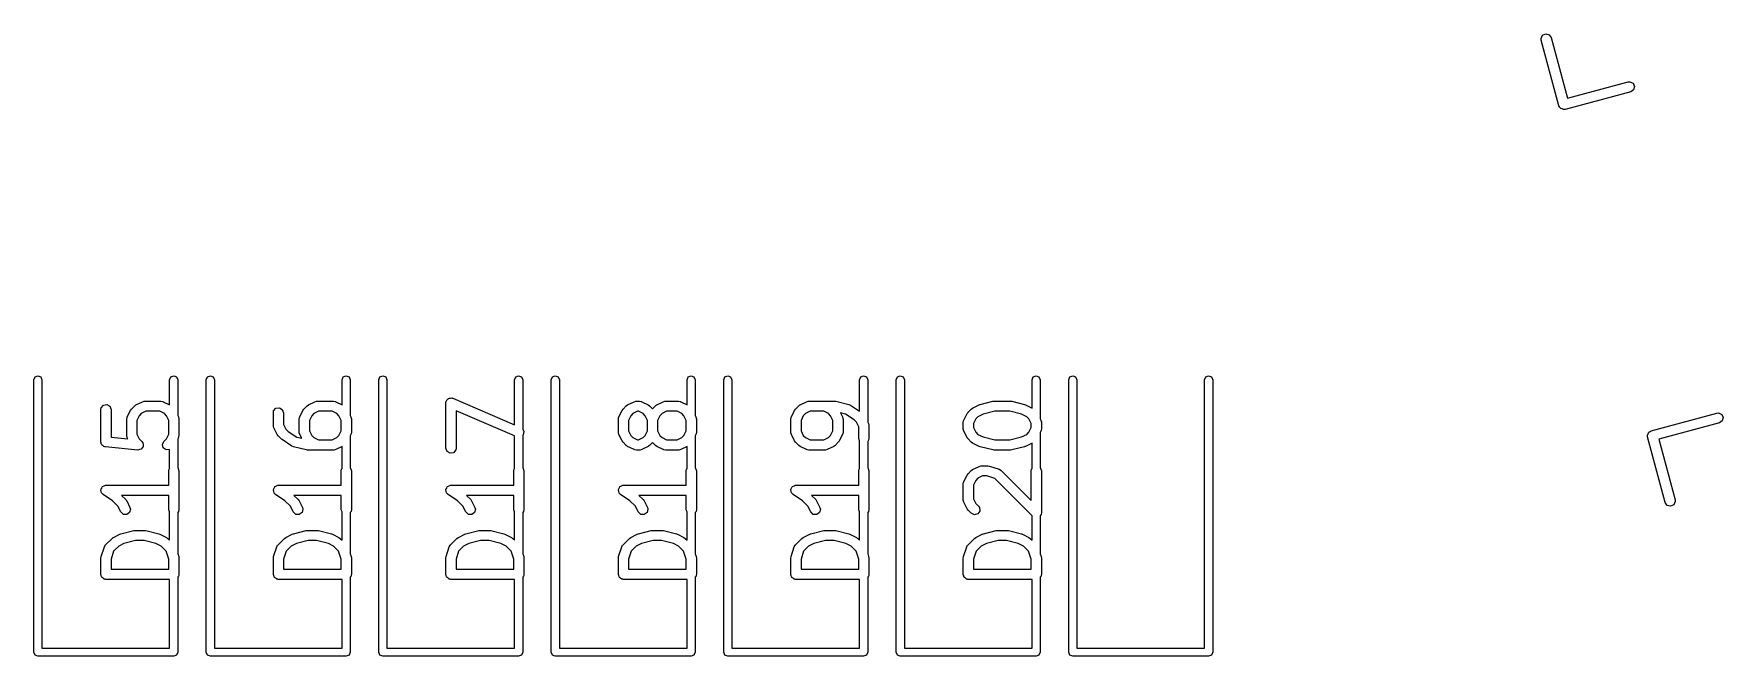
# Model space of a CAD drawing. Extents: x 44 to 268, y -129 to -26.
# Drawn here: x 151.09 to 175.96, y -88.4 to -79.23 of the extents above; entities that cross this region are included whole.
import ezdxf

# ---------------------------------------------------------------- set-up
doc = ezdxf.new("R2010")
doc.units = 0
doc.layers.add('BLACK', color=7, linetype='CONTINUOUS')

msp = doc.modelspace()

# ---------------------------------------------------------------- linework, layer by layer
at = {"layer": 'BLACK', "linetype": 'CONTINUOUS'}
for p, q in [((173.283, -79.2989), (173.305, -79.2524)), ((173.285, -79.3248), (173.283, -79.2989)), ((173.544, -80.2908), (173.285, -79.3248)), ((173.305, -79.2524), (173.351, -79.2307)), ((173.351, -79.2307), (173.401, -79.244)), ((173.401, -79.244), (173.43, -79.286)), ((173.43, -79.286), (173.67, -80.1795)), ((174.602, -80.085), (173.636, -80.3438)), ((173.67, -80.1795), (174.563, -79.9401)), ((174.563, -79.9401), (174.589, -79.9378)), ((174.589, -79.9378), (174.636, -79.9595)), ((174.644, -80.0555), (174.602, -80.085)), ((174.636, -79.9595), (174.657, -80.006)), ((174.657, -80.006), (174.644, -80.0555)), ((173.555, -80.3067), (173.544, -80.2908)), ((173.564, -80.3244), (173.555, -80.3067)), ((173.57, -80.3272), (173.564, -80.3244)), ((173.574, -80.3328), (173.57, -80.3272)), ((173.592, -80.3378), (173.574, -80.3328)), ((173.61, -80.3461), (173.592, -80.3378)), ((173.62, -80.3452), (173.61, -80.3461)), ((173.623, -80.3461), (173.62, -80.3452)), ((173.626, -80.3447), (173.623, -80.3461)), ((173.636, -80.3438), (173.626, -80.3447)), ((151.086, -84.328), (151.104, -84.2856)), ((151.086, -88.338), (151.086, -84.328)), ((151.104, -84.2856), (151.146, -84.268)), ((151.146, -84.268), (151.188, -84.2856)), ((151.188, -84.2856), (151.206, -84.328)), ((151.206, -84.328), (151.206, -88.278)), ((153.086, -84.328), (153.104, -84.2856)), ((153.086, -84.6962), (153.086, -84.328)), ((153.104, -84.2856), (153.146, -84.268)), ((153.146, -84.268), (153.188, -84.2856)), ((153.188, -84.2856), (153.206, -84.328)), ((153.206, -84.328), (153.206, -84.8536)), ((153.626, -84.328), (153.644, -84.2856)), ((153.626, -88.338), (153.626, -84.328)), ((153.644, -84.2856), (153.686, -84.268)), ((153.686, -84.268), (153.728, -84.2856)), ((153.728, -84.2856), (153.746, -84.328)), ((153.746, -84.328), (153.746, -88.278)), ((155.626, -84.328), (155.644, -84.2856)), ((155.626, -84.6962), (155.626, -84.328)), ((155.644, -84.2856), (155.686, -84.268)), ((155.686, -84.268), (155.728, -84.2856)), ((155.728, -84.2856), (155.746, -84.328)), ((155.746, -84.328), (155.746, -84.8536)), ((156.166, -84.328), (156.184, -84.2856)), ((156.166, -88.338), (156.166, -84.328)), ((156.184, -84.2856), (156.226, -84.268)), ((156.226, -84.268), (156.268, -84.2856)), ((156.268, -84.2856), (156.286, -84.328)), ((156.286, -84.328), (156.286, -88.278)), ((158.166, -84.328), (158.184, -84.2856)), ((158.166, -84.9886), (158.166, -84.328)), ((158.184, -84.2856), (158.226, -84.268)), ((158.226, -84.268), (158.268, -84.2856)), ((158.268, -84.2856), (158.286, -84.328)), ((158.286, -84.328), (158.286, -85.0543)), ((158.706, -84.328), (158.724, -84.2856)), ((158.706, -88.338), (158.706, -84.328)), ((158.724, -84.2856), (158.766, -84.268)), ((158.766, -84.268), (158.808, -84.2856)), ((158.808, -84.2856), (158.826, -84.328)), ((158.826, -84.328), (158.826, -88.278)), ((160.706, -84.328), (160.724, -84.2856)), ((160.706, -84.6962), (160.706, -84.328)), ((160.724, -84.2856), (160.766, -84.268)), ((160.766, -84.268), (160.808, -84.2856)), ((160.808, -84.2856), (160.826, -84.328)), ((160.826, -84.328), (160.826, -84.8536)), ((161.246, -84.328), (161.264, -84.2856)), ((161.246, -88.338), (161.246, -84.328)), ((161.264, -84.2856), (161.306, -84.268)), ((161.306, -84.268), (161.348, -84.2856)), ((161.348, -84.2856), (161.366, -84.328)), ((161.366, -84.328), (161.366, -88.278)), ((163.246, -84.328), (163.264, -84.2856)), ((163.246, -84.7906), (163.246, -84.328)), ((163.264, -84.2856), (163.306, -84.268)), ((163.306, -84.268), (163.348, -84.2856)), ((163.348, -84.2856), (163.366, -84.328)), ((163.366, -84.328), (163.366, -84.9489)), ((163.786, -84.328), (163.804, -84.2856)), ((163.786, -88.338), (163.786, -84.328)), ((163.804, -84.2856), (163.846, -84.268)), ((163.846, -84.268), (163.888, -84.2856)), ((163.888, -84.2856), (163.906, -84.328)), ((163.906, -84.328), (163.906, -88.278)), ((165.786, -84.328), (165.804, -84.2856)), ((165.786, -84.7438), (165.786, -84.328)), ((165.804, -84.2856), (165.846, -84.268)), ((165.846, -84.268), (165.888, -84.2856)), ((165.888, -84.2856), (165.906, -84.328)), ((165.906, -84.328), (165.906, -84.9012)), ((166.326, -84.328), (166.344, -84.2856)), ((166.326, -88.338), (166.326, -84.328)), ((166.344, -84.2856), (166.386, -84.268)), ((166.386, -84.268), (166.428, -84.2856)), ((166.428, -84.2856), (166.446, -84.328)), ((166.446, -84.328), (166.446, -88.278)), ((168.326, -84.328), (168.344, -84.2856)), ((168.326, -88.278), (168.326, -84.328)), ((168.344, -84.2856), (168.386, -84.268)), ((168.386, -84.268), (168.428, -84.2856)), ((168.428, -84.2856), (168.446, -84.328)), ((168.446, -84.328), (168.446, -88.338)), ((152.074, -84.7637), (152.078, -84.7381)), ((152.074, -85.2399), (152.074, -84.7637)), ((152.078, -84.7381), (152.111, -84.6988)), ((152.111, -84.6988), (152.162, -84.6899)), ((152.162, -84.6899), (152.206, -84.7155)), ((152.206, -84.7155), (152.224, -84.7637)), ((152.224, -84.7637), (152.224, -85.172)), ((152.462, -84.873), (152.51, -84.7778)), ((152.51, -84.7778), (152.523, -84.7598)), ((152.523, -84.7598), (152.524, -84.7583)), ((152.524, -84.7583), (152.572, -84.7107)), ((152.572, -84.7107), (152.59, -84.6978)), ((152.59, -84.6978), (152.591, -84.6966)), ((152.591, -84.6966), (152.687, -84.649)), ((152.669, -84.8254), (152.639, -84.8558)), ((152.738, -84.7911), (152.669, -84.8254)), ((152.687, -84.649), (152.711, -84.6416)), ((152.711, -84.6416), (152.716, -84.6426)), ((152.716, -84.6426), (152.72, -84.6411)), ((152.72, -84.6411), (152.958, -84.6411)), ((152.94, -84.7911), (152.738, -84.7911)), ((153.009, -84.8254), (152.94, -84.7911)), ((152.958, -84.6411), (152.984, -84.6456)), ((152.984, -84.6456), (152.987, -84.6485)), ((152.987, -84.6485), (152.992, -84.649)), ((152.992, -84.649), (153.086, -84.6962)), ((153.039, -84.8558), (153.009, -84.8254)), ((154.614, -84.8113), (154.618, -84.7857)), ((154.614, -85.0018), (154.614, -84.8113)), ((154.618, -84.7857), (154.651, -84.7464)), ((154.651, -84.7464), (154.702, -84.7375)), ((154.702, -84.7375), (154.746, -84.7631)), ((154.746, -84.7631), (154.764, -84.8113)), ((154.764, -84.8113), (154.764, -84.9841)), ((155.002, -84.873), (155.05, -84.7778)), ((155.05, -84.7778), (155.063, -84.7598)), ((155.063, -84.7598), (155.064, -84.7583)), ((155.064, -84.7583), (155.112, -84.7107)), ((155.112, -84.7107), (155.13, -84.6978)), ((155.13, -84.6978), (155.131, -84.6966)), ((155.131, -84.6966), (155.227, -84.649)), ((155.209, -84.8254), (155.179, -84.8558)), ((155.278, -84.7911), (155.209, -84.8254)), ((155.227, -84.649), (155.251, -84.6416)), ((155.251, -84.6416), (155.256, -84.6426)), ((155.256, -84.6426), (155.26, -84.6411)), ((155.26, -84.6411), (155.498, -84.6411)), ((155.48, -84.7911), (155.278, -84.7911)), ((155.549, -84.8254), (155.48, -84.7911)), ((155.498, -84.6411), (155.524, -84.6456)), ((155.524, -84.6456), (155.527, -84.6485)), ((155.527, -84.6485), (155.532, -84.649)), ((155.532, -84.649), (155.626, -84.6962)), ((155.579, -84.8558), (155.549, -84.8254)), ((157.154, -84.6685), (157.158, -84.6428)), ((157.154, -85.3351), (157.154, -84.6685)), ((157.158, -84.6428), (157.164, -84.636)), ((157.164, -84.636), (157.166, -84.6274)), ((157.166, -84.6274), (157.18, -84.6169)), ((157.18, -84.6169), (157.191, -84.6035)), ((157.191, -84.6035), (157.2, -84.602)), ((157.2, -84.602), (157.207, -84.5967)), ((157.207, -84.5967), (157.224, -84.5977)), ((157.224, -84.5977), (157.242, -84.5946)), ((157.242, -84.5946), (157.249, -84.599)), ((157.249, -84.599), (157.258, -84.5995)), ((157.258, -84.5995), (158.166, -84.9886)), ((158.166, -85.1518), (157.304, -84.7822)), ((157.304, -84.7822), (157.304, -85.3351)), ((159.702, -84.873), (159.749, -84.7778)), ((159.749, -84.7778), (159.763, -84.7598)), ((159.763, -84.7583), (159.811, -84.7107)), ((159.763, -84.7598), (159.763, -84.7583)), ((159.811, -84.7107), (159.829, -84.6978)), ((159.829, -84.6978), (159.83, -84.6966)), ((159.83, -84.6966), (159.926, -84.649)), ((159.908, -84.8254), (159.878, -84.8558)), ((159.977, -84.7911), (159.908, -84.8254)), ((159.926, -84.649), (159.951, -84.6416)), ((159.951, -84.6416), (159.955, -84.6426)), ((159.955, -84.6426), (159.959, -84.6411)), ((159.959, -84.6411), (160.007, -84.6411)), ((159.989, -84.7911), (159.977, -84.7911)), ((160.058, -84.8254), (159.989, -84.7911)), ((160.007, -84.6411), (160.032, -84.6456)), ((160.032, -84.6456), (160.036, -84.6485)), ((160.036, -84.6485), (160.04, -84.649)), ((160.04, -84.649), (160.135, -84.6966)), ((160.088, -84.8558), (160.058, -84.8254)), ((160.135, -84.6966), (160.154, -84.71)), ((160.154, -84.71), (160.155, -84.7107)), ((160.155, -84.7107), (160.197, -84.7529)), ((160.197, -84.7529), (160.239, -84.7107)), ((160.239, -84.7107), (160.258, -84.6978)), ((160.258, -84.6978), (160.259, -84.6966)), ((160.259, -84.6966), (160.354, -84.649)), ((160.337, -84.8254), (160.306, -84.8558)), ((160.405, -84.7911), (160.337, -84.8254)), ((160.354, -84.649), (160.379, -84.6416)), ((160.379, -84.6416), (160.383, -84.6426)), ((160.383, -84.6426), (160.388, -84.6411)), ((160.388, -84.6411), (160.578, -84.6411)), ((160.56, -84.7911), (160.405, -84.7911)), ((160.629, -84.8254), (160.56, -84.7911)), ((160.578, -84.6411), (160.604, -84.6456)), ((160.604, -84.6456), (160.607, -84.6485)), ((160.607, -84.6485), (160.612, -84.649)), ((160.612, -84.649), (160.706, -84.6962)), ((160.659, -84.8558), (160.629, -84.8254)), ((162.242, -84.873), (162.289, -84.7778)), ((162.289, -84.7778), (162.303, -84.7598)), ((162.303, -84.7583), (162.351, -84.7107)), ((162.303, -84.7598), (162.303, -84.7583)), ((162.351, -84.7107), (162.369, -84.6978)), ((162.369, -84.6978), (162.37, -84.6966)), ((162.37, -84.6966), (162.466, -84.649)), ((162.448, -84.8254), (162.418, -84.8558)), ((162.517, -84.7911), (162.448, -84.8254)), ((162.466, -84.649), (162.491, -84.6416)), ((162.491, -84.6416), (162.495, -84.6426)), ((162.495, -84.6426), (162.499, -84.6411)), ((162.499, -84.6411), (162.88, -84.6411)), ((162.719, -84.7911), (162.517, -84.7911)), ((162.788, -84.8254), (162.719, -84.7911)), ((162.818, -84.8558), (162.788, -84.8254)), ((162.88, -84.6411), (162.895, -84.6437)), ((162.895, -84.6437), (162.898, -84.6433)), ((162.898, -84.6433), (163.089, -84.691)), ((163.04, -84.8333), (162.966, -84.8148)), ((162.966, -84.8148), (162.995, -84.873)), ((163.166, -84.9172), (163.04, -84.8333)), ((163.089, -84.691), (163.112, -84.7012)), ((163.112, -84.7012), (163.112, -84.7013)), ((163.112, -84.7013), (163.246, -84.7906)), ((164.782, -84.9206), (164.829, -84.8254)), ((164.829, -84.8254), (164.843, -84.8074)), ((164.843, -84.8059), (164.891, -84.7583)), ((164.843, -84.8074), (164.843, -84.8059)), ((164.891, -84.7583), (164.909, -84.7454)), ((164.909, -84.7454), (164.91, -84.7443)), ((164.91, -84.7443), (165.006, -84.6966)), ((165.006, -84.6966), (165.018, -84.6929)), ((165.018, -84.6929), (165.021, -84.691)), ((165.021, -84.691), (165.211, -84.6433)), ((165.239, -84.7911), (165.065, -84.8345)), ((165.211, -84.6433), (165.226, -84.6423)), ((165.226, -84.6423), (165.23, -84.6411)), ((165.23, -84.6411), (165.468, -84.6411)), ((165.458, -84.7911), (165.239, -84.7911)), ((165.632, -84.8345), (165.458, -84.7911)), ((165.468, -84.6411), (165.482, -84.6437)), ((165.482, -84.6437), (165.486, -84.6433)), ((165.486, -84.6433), (165.676, -84.691)), ((165.676, -84.691), (165.688, -84.6962)), ((165.688, -84.6962), (165.692, -84.6966)), ((165.692, -84.6966), (165.786, -84.7438)), ((174.904, -85.0768), (175.87, -84.818)), ((175.87, -84.818), (175.896, -84.8157)), ((175.896, -84.8157), (175.943, -84.8374)), ((152.455, -84.9066), (152.459, -84.8809)), ((152.455, -85.1447), (152.455, -84.9066)), ((152.459, -84.8809), (152.462, -84.8775)), ((152.462, -84.8775), (152.462, -84.873)), ((152.639, -84.8558), (152.605, -84.9243)), ((152.605, -84.9243), (152.605, -85.127)), ((153.074, -84.9243), (153.039, -84.8558)), ((153.074, -85.127), (153.074, -84.9243)), ((153.206, -84.8536), (153.216, -84.873)), ((153.216, -84.873), (153.223, -84.898)), ((153.223, -84.898), (153.222, -84.9024)), ((153.222, -84.9024), (153.224, -84.9066)), ((153.224, -84.9066), (153.224, -85.1447)), ((154.615, -85.006), (154.614, -85.0018)), ((154.614, -85.0104), (154.615, -85.006)), ((154.622, -85.0353), (154.614, -85.0104)), ((154.669, -85.1306), (154.622, -85.0353)), ((154.764, -84.9841), (154.798, -85.0526)), ((154.798, -85.0526), (154.832, -85.0864)), ((154.995, -84.9066), (154.999, -84.8809)), ((154.995, -85.097), (154.995, -84.9066)), ((154.999, -84.8809), (155.002, -84.8775)), ((155.002, -84.8775), (155.002, -84.873)), ((155.179, -84.8558), (155.145, -84.9243)), ((155.145, -84.9243), (155.145, -85.0793)), ((155.145, -85.0793), (155.179, -85.1479)), ((155.614, -84.9243), (155.579, -84.8558)), ((155.579, -85.1479), (155.614, -85.0793)), ((155.614, -85.0793), (155.614, -84.9243)), ((155.746, -84.8536), (155.756, -84.873)), ((155.756, -84.873), (155.763, -84.898)), ((155.763, -84.898), (155.762, -84.9024)), ((155.762, -84.9024), (155.764, -84.9066)), ((155.764, -84.9066), (155.764, -85.097)), ((158.286, -85.0543), (158.303, -85.0882)), ((159.694, -84.9066), (159.698, -84.8809)), ((159.694, -85.097), (159.694, -84.9066)), ((159.698, -84.8809), (159.701, -84.8775)), ((159.701, -84.8775), (159.702, -84.873)), ((159.878, -84.8558), (159.844, -84.9243)), ((159.844, -84.9243), (159.844, -85.0793)), ((159.844, -85.0793), (159.878, -85.1479)), ((160.122, -84.9243), (160.088, -84.8558)), ((160.088, -85.1479), (160.122, -85.0793)), ((160.122, -85.0793), (160.122, -84.9243)), ((160.306, -84.8558), (160.272, -84.9243)), ((160.272, -84.9243), (160.272, -85.0793)), ((160.272, -85.0793), (160.306, -85.1479)), ((160.694, -84.9243), (160.659, -84.8558)), ((160.659, -85.1479), (160.694, -85.0793)), ((160.694, -85.0793), (160.694, -84.9243)), ((160.826, -84.8536), (160.836, -84.873)), ((160.836, -84.873), (160.843, -84.898)), ((160.843, -84.898), (160.842, -84.9024)), ((160.842, -84.9024), (160.844, -84.9066)), ((160.844, -84.9066), (160.844, -85.097)), ((162.234, -84.9066), (162.238, -84.8809)), ((162.234, -85.097), (162.234, -84.9066)), ((162.238, -84.8809), (162.241, -84.8775)), ((162.241, -84.8775), (162.242, -84.873)), ((162.418, -84.8558), (162.384, -84.9243)), ((162.384, -84.9243), (162.384, -85.0793)), ((162.384, -85.0793), (162.418, -85.1479)), ((162.853, -84.9243), (162.818, -84.8558)), ((162.818, -85.1479), (162.853, -85.0793)), ((162.853, -85.0793), (162.853, -84.9243)), ((162.995, -84.873), (163.002, -84.898)), ((163.002, -84.898), (163.001, -84.9024)), ((163.001, -84.9024), (163.003, -84.9066)), ((163.003, -84.9066), (163.003, -85.097)), ((163.199, -84.951), (163.166, -84.9172)), ((163.234, -85.0195), (163.199, -84.951)), ((163.234, -85.1923), (163.234, -85.0195)), ((163.366, -84.9489), (163.376, -84.9683)), ((163.376, -84.9683), (163.383, -84.9932)), ((163.383, -84.9932), (163.382, -84.9976)), ((163.382, -84.9976), (163.384, -85.0018)), ((163.384, -85.0018), (163.384, -85.1923)), ((164.774, -84.9542), (164.778, -84.9285)), ((164.774, -85.0494), (164.774, -84.9542)), ((164.775, -85.0536), (164.774, -85.0494)), ((164.774, -85.058), (164.775, -85.0536)), ((164.782, -85.083), (164.774, -85.058)), ((164.778, -84.9285), (164.781, -84.9251)), ((164.781, -84.9251), (164.782, -84.9206)), ((164.958, -84.9034), (164.924, -84.9719)), ((164.924, -84.9719), (164.924, -85.0317)), ((164.924, -85.0317), (164.958, -85.1002)), ((164.988, -84.873), (164.958, -84.9034)), ((165.065, -84.8345), (164.988, -84.873)), ((165.709, -84.873), (165.632, -84.8345)), ((165.739, -84.9034), (165.709, -84.873)), ((165.774, -84.9719), (165.739, -84.9034)), ((165.739, -85.1002), (165.774, -85.0317)), ((165.774, -85.0317), (165.774, -84.9719)), ((165.906, -84.9012), (165.916, -84.9206)), ((165.916, -84.9206), (165.923, -84.9456)), ((165.919, -85.0751), (165.916, -85.0785)), ((165.916, -85.0785), (165.916, -85.083)), ((165.924, -85.0494), (165.919, -85.0751)), ((165.923, -84.9456), (165.922, -84.95)), ((165.922, -84.95), (165.924, -84.9542)), ((165.924, -84.9542), (165.924, -85.0494)), ((174.888, -85.088), (174.904, -85.0768)), ((175.909, -84.9629), (175.015, -85.2023)), ((175.951, -84.9335), (175.909, -84.9629)), ((175.943, -84.8374), (175.964, -84.8839)), ((175.964, -84.8839), (175.951, -84.9335)), ((152.079, -85.2549), (152.074, -85.2399)), ((152.08, -85.2708), (152.079, -85.2549)), ((152.088, -85.2783), (152.08, -85.2708)), ((152.091, -85.2881), (152.088, -85.2783)), ((152.105, -85.2961), (152.091, -85.2881)), ((152.116, -85.3075), (152.105, -85.2961)), ((152.133, -85.3122), (152.116, -85.3075)), ((152.136, -85.3138), (152.133, -85.3122)), ((152.137, -85.3135), (152.136, -85.3138)), ((152.141, -85.3145), (152.137, -85.3135)), ((152.617, -85.3622), (152.141, -85.3145)), ((152.224, -85.172), (152.472, -85.1968)), ((152.456, -85.1489), (152.455, -85.1447)), ((152.455, -85.1532), (152.456, -85.1489)), ((152.462, -85.1782), (152.455, -85.1532)), ((152.472, -85.1968), (152.462, -85.1782)), ((152.605, -85.127), (152.639, -85.1955)), ((152.639, -85.1955), (152.678, -85.2345)), ((152.682, -85.3283), (152.668, -85.349)), ((152.678, -85.2345), (152.693, -85.2558)), ((152.697, -85.3078), (152.682, -85.3283)), ((152.693, -85.2558), (152.693, -85.2563)), ((152.693, -85.2563), (152.693, -85.2567)), ((152.693, -85.2567), (152.695, -85.2818)), ((152.695, -85.2818), (152.697, -85.3069)), ((152.697, -85.3069), (152.697, -85.3073)), ((152.697, -85.3073), (152.697, -85.3078)), ((152.979, -85.281), (153, -85.2345)), ((152.992, -85.3305), (152.979, -85.281)), ((153.034, -85.36), (152.992, -85.3305)), ((153, -85.2345), (153.039, -85.1955)), ((153.039, -85.1955), (153.074, -85.127)), ((153.216, -85.1782), (153.206, -85.1976)), ((153.206, -85.1976), (153.206, -85.6202)), ((153.219, -85.1703), (153.216, -85.1738)), ((153.216, -85.1738), (153.216, -85.1782)), ((153.224, -85.1447), (153.219, -85.1703)), ((154.67, -85.1317), (154.669, -85.1306)), ((154.683, -85.1501), (154.67, -85.1317)), ((154.731, -85.1977), (154.683, -85.1501)), ((154.734, -85.1992), (154.731, -85.1977)), ((154.742, -85.2071), (154.734, -85.1992)), ((154.885, -85.3023), (154.742, -85.2071)), ((154.832, -85.0864), (154.958, -85.1703)), ((154.886, -85.3024), (154.885, -85.3023)), ((154.909, -85.3127), (154.886, -85.3024)), ((155.099, -85.3603), (154.909, -85.3127)), ((154.958, -85.1703), (155.032, -85.1888)), ((154.996, -85.1013), (154.995, -85.097)), ((154.995, -85.1056), (154.996, -85.1013)), ((155.002, -85.1306), (154.995, -85.1056)), ((155.032, -85.1888), (155.002, -85.1306)), ((155.179, -85.1479), (155.209, -85.1783)), ((155.209, -85.1783), (155.278, -85.2125)), ((155.278, -85.2125), (155.48, -85.2125)), ((155.48, -85.2125), (155.549, -85.1783)), ((155.626, -85.3074), (155.532, -85.3546)), ((155.549, -85.1783), (155.579, -85.1479)), ((155.626, -85.6335), (155.626, -85.3074)), ((155.756, -85.1306), (155.746, -85.15)), ((155.746, -85.15), (155.746, -85.6202)), ((155.759, -85.1227), (155.756, -85.1261)), ((155.756, -85.1261), (155.756, -85.1306)), ((155.764, -85.097), (155.759, -85.1227)), ((158.166, -85.6335), (158.166, -85.1518)), ((158.291, -85.1381), (158.286, -85.1421)), ((158.286, -85.1421), (158.286, -85.6202)), ((158.303, -85.0882), (158.291, -85.1381)), ((159.695, -85.1013), (159.694, -85.097)), ((159.694, -85.1056), (159.695, -85.1013)), ((159.702, -85.1306), (159.694, -85.1056)), ((159.749, -85.2258), (159.702, -85.1306)), ((159.75, -85.227), (159.749, -85.2258)), ((159.763, -85.2453), (159.75, -85.227)), ((159.811, -85.2929), (159.763, -85.2453)), ((159.812, -85.2936), (159.811, -85.2929)), ((159.83, -85.307), (159.812, -85.2936)), ((159.926, -85.3546), (159.83, -85.307)), ((159.878, -85.1479), (159.908, -85.1783)), ((159.908, -85.1783), (159.977, -85.2125)), ((159.977, -85.2125), (159.989, -85.2125)), ((159.989, -85.2125), (160.058, -85.1783)), ((160.135, -85.307), (160.04, -85.3546)), ((160.058, -85.1783), (160.088, -85.1479)), ((160.137, -85.3058), (160.135, -85.307)), ((160.155, -85.2929), (160.137, -85.3058)), ((160.197, -85.2507), (160.155, -85.2929)), ((160.239, -85.2929), (160.197, -85.2507)), ((160.241, -85.2936), (160.239, -85.2929)), ((160.259, -85.307), (160.241, -85.2936)), ((160.354, -85.3546), (160.259, -85.307)), ((160.306, -85.1479), (160.337, -85.1783)), ((160.337, -85.1783), (160.405, -85.2125)), ((160.405, -85.2125), (160.56, -85.2125)), ((160.56, -85.2125), (160.629, -85.1783)), ((160.706, -85.3074), (160.612, -85.3546)), ((160.629, -85.1783), (160.659, -85.1479)), ((160.706, -85.6335), (160.706, -85.3074)), ((160.836, -85.1306), (160.826, -85.15)), ((160.826, -85.15), (160.826, -85.6202)), ((160.839, -85.1227), (160.836, -85.1261)), ((160.836, -85.1261), (160.836, -85.1306)), ((160.844, -85.097), (160.839, -85.1227)), ((162.235, -85.1013), (162.234, -85.097)), ((162.234, -85.1056), (162.235, -85.1013)), ((162.242, -85.1306), (162.234, -85.1056)), ((162.289, -85.2258), (162.242, -85.1306)), ((162.29, -85.227), (162.289, -85.2258)), ((162.303, -85.2453), (162.29, -85.227)), ((162.351, -85.2929), (162.303, -85.2453)), ((162.352, -85.2936), (162.351, -85.2929)), ((162.37, -85.307), (162.352, -85.2936)), ((162.466, -85.3546), (162.37, -85.307)), ((162.418, -85.1479), (162.448, -85.1783)), ((162.448, -85.1783), (162.517, -85.2125)), ((162.517, -85.2125), (162.719, -85.2125)), ((162.719, -85.2125), (162.788, -85.1783)), ((162.866, -85.307), (162.771, -85.3546)), ((162.788, -85.1783), (162.818, -85.1479)), ((162.867, -85.3058), (162.866, -85.307)), ((162.885, -85.2929), (162.867, -85.3058)), ((162.933, -85.2453), (162.885, -85.2929)), ((162.934, -85.2438), (162.933, -85.2453)), ((162.947, -85.2258), (162.934, -85.2438)), ((162.995, -85.1306), (162.947, -85.2258)), ((162.998, -85.1227), (162.995, -85.1261)), ((162.995, -85.1261), (162.995, -85.1306)), ((163.003, -85.097), (162.998, -85.1227)), ((163.246, -85.2263), (163.234, -85.1923)), ((163.246, -85.6335), (163.246, -85.2263)), ((163.379, -85.2179), (163.366, -85.2335)), ((163.366, -85.2335), (163.366, -85.6202)), ((163.384, -85.1923), (163.379, -85.2179)), ((164.829, -85.1782), (164.782, -85.083)), ((164.83, -85.1793), (164.829, -85.1782)), ((164.843, -85.1977), (164.83, -85.1793)), ((164.891, -85.2453), (164.843, -85.1977)), ((164.892, -85.246), (164.891, -85.2453)), ((164.91, -85.2594), (164.892, -85.246)), ((165.006, -85.307), (164.91, -85.2594)), ((164.958, -85.1002), (164.988, -85.1306)), ((164.988, -85.1306), (165.065, -85.1691)), ((165.009, -85.3074), (165.006, -85.307)), ((165.021, -85.3127), (165.009, -85.3074)), ((165.211, -85.3603), (165.021, -85.3127)), ((165.065, -85.1691), (165.239, -85.2125)), ((165.239, -85.2125), (165.458, -85.2125)), ((165.458, -85.2125), (165.632, -85.1691)), ((165.676, -85.3127), (165.486, -85.3603)), ((165.632, -85.1691), (165.709, -85.1306)), ((165.679, -85.3107), (165.676, -85.3127)), ((165.692, -85.307), (165.679, -85.3107)), ((165.786, -85.2598), (165.692, -85.307)), ((165.709, -85.1306), (165.739, -85.1002)), ((165.786, -85.6335), (165.786, -85.2598)), ((165.916, -85.083), (165.906, -85.1024)), ((165.906, -85.1024), (165.906, -85.6202)), ((174.849, -85.1427), (174.857, -85.1251)), ((174.85, -85.1526), (174.849, -85.1427)), ((174.849, -85.1558), (174.85, -85.1526)), ((174.85, -85.1588), (174.849, -85.1558)), ((174.851, -85.1687), (174.85, -85.1588)), ((175.11, -86.1346), (174.851, -85.1687)), ((174.857, -85.1251), (174.862, -85.1063)), ((174.862, -85.1063), (174.868, -85.1024)), ((174.868, -85.1024), (174.871, -85.0962)), ((174.871, -85.0962), (174.888, -85.088)), ((175.015, -85.2023), (175.255, -86.0958)), ((152.618, -85.362), (152.617, -85.3622)), ((152.643, -85.3557), (152.618, -85.3622)), ((152.618, -85.3622), (152.618, -85.362)), ((152.667, -85.3495), (152.643, -85.3557)), ((152.668, -85.349), (152.667, -85.3491)), ((152.667, -85.3491), (152.667, -85.3495)), ((153.085, -85.3555), (153.034, -85.36)), ((153.086, -85.3548), (153.085, -85.3555)), ((153.086, -85.6335), (153.086, -85.3548)), ((155.102, -85.3599), (155.099, -85.3603)), ((155.117, -85.3625), (155.102, -85.3599)), ((155.498, -85.3625), (155.117, -85.3625)), ((155.502, -85.361), (155.498, -85.3625)), ((155.507, -85.362), (155.502, -85.361)), ((155.532, -85.3546), (155.507, -85.362)), ((157.171, -85.3834), (157.154, -85.3351)), ((157.216, -85.409), (157.171, -85.3834)), ((157.266, -85.4001), (157.216, -85.409)), ((157.299, -85.3608), (157.266, -85.4001)), ((157.304, -85.3351), (157.299, -85.3608)), ((159.93, -85.3551), (159.926, -85.3546)), ((159.933, -85.358), (159.93, -85.3551)), ((159.959, -85.3625), (159.933, -85.358)), ((160.007, -85.3625), (159.959, -85.3625)), ((160.011, -85.361), (160.007, -85.3625)), ((160.015, -85.362), (160.011, -85.361)), ((160.04, -85.3546), (160.015, -85.362)), ((160.359, -85.3551), (160.354, -85.3546)), ((160.362, -85.358), (160.359, -85.3551)), ((160.388, -85.3625), (160.362, -85.358)), ((160.578, -85.3625), (160.388, -85.3625)), ((160.582, -85.361), (160.578, -85.3625)), ((160.587, -85.362), (160.582, -85.361)), ((160.612, -85.3546), (160.587, -85.362)), ((162.47, -85.3551), (162.466, -85.3546)), ((162.473, -85.358), (162.47, -85.3551)), ((162.499, -85.3625), (162.473, -85.358)), ((162.737, -85.3625), (162.499, -85.3625)), ((162.741, -85.361), (162.737, -85.3625)), ((162.746, -85.362), (162.741, -85.361)), ((162.771, -85.3546), (162.746, -85.362)), ((165.215, -85.3599), (165.211, -85.3603)), ((165.23, -85.3625), (165.215, -85.3599)), ((165.468, -85.3625), (165.23, -85.3625)), ((165.471, -85.3613), (165.468, -85.3625)), ((165.486, -85.3603), (165.471, -85.3613)), ((153.074, -85.6685), (153.078, -85.6428)), ((153.074, -85.8792), (153.074, -85.6685)), ((153.078, -85.6428), (153.086, -85.6335)), ((153.206, -85.6202), (153.206, -85.6203)), ((153.206, -85.6203), (153.224, -85.6685)), ((153.224, -85.6685), (153.224, -86.2399)), ((155.614, -85.6685), (155.618, -85.6428)), ((155.614, -85.8792), (155.614, -85.6685)), ((155.618, -85.6428), (155.626, -85.6335)), ((155.746, -85.6202), (155.746, -85.6203)), ((155.746, -85.6203), (155.764, -85.6685)), ((155.764, -85.6685), (155.764, -86.2399)), ((158.154, -85.6685), (158.158, -85.6428)), ((158.154, -85.8792), (158.154, -85.6685)), ((158.158, -85.6428), (158.166, -85.6335)), ((158.286, -85.6202), (158.286, -85.6203)), ((158.286, -85.6203), (158.304, -85.6685)), ((158.304, -85.6685), (158.304, -86.2399)), ((160.694, -85.6685), (160.698, -85.6428)), ((160.694, -85.8792), (160.694, -85.6685)), ((160.698, -85.6428), (160.706, -85.6335)), ((160.826, -85.6202), (160.826, -85.6203)), ((160.826, -85.6203), (160.844, -85.6685)), ((160.844, -85.6685), (160.844, -86.2399)), ((163.234, -85.6685), (163.238, -85.6428)), ((163.234, -85.8792), (163.234, -85.6685)), ((163.238, -85.6428), (163.246, -85.6335)), ((163.366, -85.6202), (163.366, -85.6203)), ((163.366, -85.6203), (163.384, -85.6685)), ((163.384, -85.6685), (163.384, -86.2399)), ((164.781, -85.8299), (164.782, -85.8254)), ((164.782, -85.8254), (164.829, -85.7302)), ((164.829, -85.7302), (164.843, -85.7122)), ((164.843, -85.7107), (164.891, -85.6631)), ((164.843, -85.7122), (164.843, -85.7107)), ((164.891, -85.6631), (164.909, -85.6502)), ((164.909, -85.6502), (164.91, -85.649)), ((164.91, -85.649), (165.006, -85.6014)), ((164.958, -85.8081), (164.924, -85.8767)), ((164.988, -85.7777), (164.958, -85.8081)), ((165.057, -85.7435), (164.988, -85.7777)), ((165.006, -85.6014), (165.031, -85.594)), ((165.031, -85.594), (165.035, -85.595)), ((165.035, -85.595), (165.039, -85.5935)), ((165.039, -85.5935), (165.134, -85.5935)), ((165.122, -85.7435), (165.057, -85.7435)), ((165.237, -85.7816), (165.122, -85.7435)), ((165.134, -85.5935), (165.156, -85.5974)), ((165.156, -85.5974), (165.158, -85.5973)), ((165.158, -85.5973), (165.301, -85.6449)), ((165.786, -86.331), (165.237, -85.7816)), ((165.301, -85.6449), (165.324, -85.6573)), ((165.324, -85.6573), (165.326, -85.6612)), ((165.326, -85.6612), (165.33, -85.6631)), ((165.33, -85.6631), (165.774, -86.1065)), ((165.774, -85.6685), (165.778, -85.6428)), ((165.774, -86.1065), (165.774, -85.6685)), ((165.778, -85.6428), (165.786, -85.6335)), ((165.906, -85.6202), (165.906, -85.6203)), ((165.906, -85.6203), (165.924, -85.6685)), ((165.924, -85.6685), (165.924, -86.2875)), ((152.074, -85.9494), (152.076, -85.9454)), ((152.08, -85.9703), (152.074, -85.9494)), ((152.075, -85.9412), (152.086, -85.9223)), ((152.076, -85.9454), (152.075, -85.9412)), ((152.084, -85.9917), (152.08, -85.9703)), ((152.087, -85.9945), (152.084, -85.9917)), ((152.086, -85.9223), (152.094, -85.9024)), ((152.088, -85.9986), (152.087, -85.9945)), ((152.107, -86.0166), (152.088, -85.9986)), ((152.094, -85.9024), (152.098, -85.9005)), ((152.098, -85.9005), (152.1, -85.8967)), ((152.1, -85.8967), (152.121, -85.8893)), ((152.244, -86.1077), (152.107, -86.0166)), ((152.121, -85.8893), (152.14, -85.8796)), ((152.14, -85.8796), (152.145, -85.8807)), ((152.145, -85.8807), (152.149, -85.8792)), ((152.149, -85.8792), (153.074, -85.8792)), ((153.074, -86.0292), (152.377, -86.0292)), ((152.377, -86.0292), (152.44, -86.0916)), ((153.074, -86.2399), (153.074, -86.0292)), ((154.614, -85.9494), (154.616, -85.9454)), ((154.62, -85.9703), (154.614, -85.9494)), ((154.615, -85.9412), (154.626, -85.9223)), ((154.616, -85.9454), (154.615, -85.9412)), ((154.624, -85.9917), (154.62, -85.9703)), ((154.627, -85.9945), (154.624, -85.9917)), ((154.626, -85.9223), (154.634, -85.9024)), ((154.628, -85.9986), (154.627, -85.9945)), ((154.647, -86.0166), (154.628, -85.9986)), ((154.634, -85.9024), (154.638, -85.9005)), ((154.638, -85.9005), (154.64, -85.8967)), ((154.64, -85.8967), (154.661, -85.8893)), ((154.784, -86.1077), (154.647, -86.0166)), ((154.661, -85.8893), (154.68, -85.8796)), ((154.68, -85.8796), (154.685, -85.8807)), ((154.685, -85.8807), (154.689, -85.8792)), ((154.689, -85.8792), (155.614, -85.8792)), ((155.614, -86.0292), (154.917, -86.0292)), ((154.917, -86.0292), (154.98, -86.0916)), ((155.614, -86.2399), (155.614, -86.0292)), ((157.154, -85.9494), (157.156, -85.9454)), ((157.16, -85.9703), (157.154, -85.9494)), ((157.155, -85.9412), (157.166, -85.9223)), ((157.156, -85.9454), (157.155, -85.9412)), ((157.164, -85.9917), (157.16, -85.9703)), ((157.167, -85.9945), (157.164, -85.9917)), ((157.166, -85.9223), (157.174, -85.9024)), ((157.168, -85.9986), (157.167, -85.9945)), ((157.187, -86.0166), (157.168, -85.9986)), ((157.174, -85.9024), (157.178, -85.9005)), ((157.178, -85.9005), (157.18, -85.8967)), ((157.18, -85.8967), (157.201, -85.8893)), ((157.324, -86.1077), (157.187, -86.0166)), ((157.201, -85.8893), (157.22, -85.8796)), ((157.22, -85.8796), (157.225, -85.8807)), ((157.225, -85.8807), (157.229, -85.8792)), ((157.229, -85.8792), (158.154, -85.8792)), ((158.154, -86.0292), (157.457, -86.0292)), ((157.457, -86.0292), (157.52, -86.0916)), ((158.154, -86.2399), (158.154, -86.0292)), ((159.694, -85.9494), (159.696, -85.9454)), ((159.7, -85.9703), (159.694, -85.9494)), ((159.695, -85.9412), (159.706, -85.9223)), ((159.696, -85.9454), (159.695, -85.9412)), ((159.704, -85.9917), (159.7, -85.9703)), ((159.707, -85.9945), (159.704, -85.9917)), ((159.706, -85.9223), (159.714, -85.9024)), ((159.708, -85.9986), (159.707, -85.9945)), ((159.727, -86.0166), (159.708, -85.9986)), ((159.714, -85.9024), (159.718, -85.9005)), ((159.718, -85.9005), (159.72, -85.8967)), ((159.72, -85.8967), (159.741, -85.8893)), ((159.864, -86.1077), (159.727, -86.0166)), ((159.741, -85.8893), (159.76, -85.8796)), ((159.76, -85.8796), (159.765, -85.8807)), ((159.765, -85.8807), (159.769, -85.8792)), ((159.769, -85.8792), (160.694, -85.8792)), ((160.694, -86.0292), (159.997, -86.0292)), ((159.997, -86.0292), (160.06, -86.0916)), ((160.694, -86.2399), (160.694, -86.0292)), ((162.234, -85.9494), (162.236, -85.9454)), ((162.24, -85.9703), (162.234, -85.9494)), ((162.235, -85.9412), (162.246, -85.9223)), ((162.236, -85.9454), (162.235, -85.9412)), ((162.244, -85.9917), (162.24, -85.9703)), ((162.247, -85.9945), (162.244, -85.9917)), ((162.246, -85.9223), (162.254, -85.9024)), ((162.248, -85.9986), (162.247, -85.9945)), ((162.267, -86.0166), (162.248, -85.9986)), ((162.254, -85.9024), (162.258, -85.9005)), ((162.258, -85.9005), (162.26, -85.8967)), ((162.26, -85.8967), (162.281, -85.8893)), ((162.404, -86.1077), (162.267, -86.0166)), ((162.281, -85.8893), (162.3, -85.8796)), ((162.3, -85.8796), (162.305, -85.8807)), ((162.305, -85.8807), (162.309, -85.8792)), ((162.309, -85.8792), (163.234, -85.8792)), ((163.234, -86.0292), (162.537, -86.0292)), ((162.537, -86.0292), (162.6, -86.0916)), ((163.234, -86.2399), (163.234, -86.0292)), ((164.774, -85.859), (164.778, -85.8333)), ((164.774, -86.097), (164.774, -85.859)), ((164.778, -85.8333), (164.781, -85.8299)), ((164.924, -85.8767), (164.924, -86.0793)), ((152.325, -86.1891), (152.244, -86.1077)), ((152.367, -86.2734), (152.325, -86.1891)), ((152.405, -86.3087), (152.367, -86.2734)), ((152.456, -86.3118), (152.405, -86.3087)), ((152.44, -86.0916), (152.453, -86.11)), ((152.453, -86.11), (152.454, -86.1111)), ((152.454, -86.1111), (152.501, -86.2064)), ((152.497, -86.2812), (152.456, -86.3118)), ((152.509, -86.2313), (152.497, -86.2812)), ((152.501, -86.2064), (152.509, -86.2313)), ((153.086, -86.2739), (153.074, -86.2399)), ((153.086, -86.6903), (153.086, -86.2739)), ((153.219, -86.2656), (153.206, -86.2812)), ((153.206, -86.2812), (153.206, -86.8892)), ((153.224, -86.2399), (153.219, -86.2656)), ((154.865, -86.1891), (154.784, -86.1077)), ((154.907, -86.2734), (154.865, -86.1891)), ((154.945, -86.3087), (154.907, -86.2734)), ((154.996, -86.3118), (154.945, -86.3087)), ((154.98, -86.0916), (154.993, -86.11)), ((154.993, -86.11), (154.994, -86.1111)), ((154.994, -86.1111), (155.041, -86.2064)), ((155.037, -86.2812), (154.996, -86.3118)), ((155.049, -86.2313), (155.037, -86.2812)), ((155.041, -86.2064), (155.049, -86.2313)), ((155.626, -86.2739), (155.614, -86.2399)), ((155.626, -86.6903), (155.626, -86.2739)), ((155.759, -86.2656), (155.746, -86.2812)), ((155.746, -86.2812), (155.746, -86.8892)), ((155.764, -86.2399), (155.759, -86.2656)), ((157.405, -86.1891), (157.324, -86.1077)), ((157.447, -86.2734), (157.405, -86.1891)), ((157.485, -86.3087), (157.447, -86.2734)), ((157.536, -86.3118), (157.485, -86.3087)), ((157.52, -86.0916), (157.533, -86.11)), ((157.533, -86.11), (157.534, -86.1111)), ((157.534, -86.1111), (157.581, -86.2064)), ((157.577, -86.2812), (157.536, -86.3118)), ((157.589, -86.2313), (157.577, -86.2812)), ((157.581, -86.2064), (157.589, -86.2313)), ((158.166, -86.2739), (158.154, -86.2399)), ((158.166, -86.6903), (158.166, -86.2739)), ((158.299, -86.2656), (158.286, -86.2812)), ((158.286, -86.2812), (158.286, -86.8892)), ((158.304, -86.2399), (158.299, -86.2656)), ((159.945, -86.1891), (159.864, -86.1077)), ((159.987, -86.2734), (159.945, -86.1891)), ((160.025, -86.3087), (159.987, -86.2734)), ((160.076, -86.3118), (160.025, -86.3087)), ((160.06, -86.0916), (160.073, -86.11)), ((160.073, -86.11), (160.074, -86.1111)), ((160.074, -86.1111), (160.121, -86.2064)), ((160.117, -86.2812), (160.076, -86.3118)), ((160.129, -86.2313), (160.117, -86.2812)), ((160.121, -86.2064), (160.129, -86.2313)), ((160.706, -86.2739), (160.694, -86.2399)), ((160.706, -86.6903), (160.706, -86.2739)), ((160.839, -86.2656), (160.826, -86.2812)), ((160.826, -86.2812), (160.826, -86.8892)), ((160.844, -86.2399), (160.839, -86.2656)), ((162.485, -86.1891), (162.404, -86.1077)), ((162.527, -86.2734), (162.485, -86.1891)), ((162.565, -86.3087), (162.527, -86.2734)), ((162.616, -86.3118), (162.565, -86.3087)), ((162.6, -86.0916), (162.613, -86.11)), ((162.613, -86.11), (162.614, -86.1111)), ((162.614, -86.1111), (162.661, -86.2064)), ((162.657, -86.2812), (162.616, -86.3118)), ((162.669, -86.2313), (162.657, -86.2812)), ((162.661, -86.2064), (162.669, -86.2313)), ((163.246, -86.2739), (163.234, -86.2399)), ((163.246, -86.6903), (163.246, -86.2739)), ((163.379, -86.2656), (163.366, -86.2812)), ((163.366, -86.2812), (163.366, -86.8892)), ((163.384, -86.2399), (163.379, -86.2656)), ((164.775, -86.1013), (164.774, -86.097)), ((164.774, -86.1056), (164.775, -86.1013)), ((164.782, -86.1306), (164.774, -86.1056)), ((164.829, -86.2258), (164.782, -86.1306)), ((164.83, -86.227), (164.829, -86.2258)), ((164.843, -86.2453), (164.83, -86.227)), ((164.891, -86.2929), (164.843, -86.2453)), ((164.937, -86.3146), (164.891, -86.2929)), ((164.924, -86.0793), (164.958, -86.1479)), ((164.987, -86.3013), (164.937, -86.3146)), ((164.958, -86.1479), (164.997, -86.1869)), ((165.016, -86.2593), (164.987, -86.3013)), ((164.997, -86.1869), (165.012, -86.2082)), ((165.012, -86.2082), (165.016, -86.2593)), ((165.919, -86.3132), (165.906, -86.3288)), ((165.92, -86.3086), (165.919, -86.3132)), ((165.921, -86.3069), (165.92, -86.3086)), ((165.924, -86.2875), (165.921, -86.3036)), ((165.921, -86.3036), (165.921, -86.3069)), ((175.139, -86.1766), (175.11, -86.1346)), ((175.189, -86.1899), (175.139, -86.1766)), ((175.235, -86.1682), (175.189, -86.1899)), ((175.257, -86.1217), (175.235, -86.1682)), ((175.255, -86.0958), (175.257, -86.1217)), ((152.369, -86.5957), (152.559, -86.5481)), ((152.559, -86.5481), (152.574, -86.547)), ((152.574, -86.547), (152.577, -86.5459)), ((152.577, -86.5459), (152.72, -86.5459)), ((152.72, -86.5459), (152.735, -86.5485)), ((152.735, -86.5485), (152.738, -86.5481)), ((152.738, -86.5481), (152.929, -86.5957)), ((154.909, -86.5957), (155.099, -86.5481)), ((155.099, -86.5481), (155.114, -86.547)), ((155.114, -86.547), (155.117, -86.5459)), ((155.117, -86.5459), (155.26, -86.5459)), ((155.26, -86.5459), (155.275, -86.5485)), ((155.275, -86.5485), (155.278, -86.5481)), ((155.278, -86.5481), (155.469, -86.5957)), ((157.449, -86.5957), (157.639, -86.5481)), ((157.639, -86.5481), (157.654, -86.547)), ((157.654, -86.547), (157.657, -86.5459)), ((157.657, -86.5459), (157.8, -86.5459)), ((157.8, -86.5459), (157.815, -86.5485)), ((157.815, -86.5485), (157.818, -86.5481)), ((157.818, -86.5481), (158.009, -86.5957)), ((159.989, -86.5957), (160.179, -86.5481)), ((160.179, -86.5481), (160.194, -86.547)), ((160.194, -86.547), (160.197, -86.5459)), ((160.197, -86.5459), (160.34, -86.5459)), ((160.34, -86.5459), (160.355, -86.5485)), ((160.355, -86.5485), (160.358, -86.5481)), ((160.358, -86.5481), (160.549, -86.5957)), ((162.529, -86.5957), (162.719, -86.5481)), ((162.719, -86.5481), (162.734, -86.547)), ((162.734, -86.547), (162.737, -86.5459)), ((162.737, -86.5459), (162.88, -86.5459)), ((162.88, -86.5459), (162.895, -86.5485)), ((162.895, -86.5485), (162.898, -86.5481)), ((162.898, -86.5481), (163.089, -86.5957)), ((165.069, -86.5957), (165.259, -86.5481)), ((165.259, -86.5481), (165.274, -86.547)), ((165.274, -86.547), (165.277, -86.5459)), ((165.277, -86.5459), (165.42, -86.5459)), ((165.42, -86.5459), (165.435, -86.5485)), ((165.435, -86.5485), (165.438, -86.5481)), ((165.438, -86.5481), (165.629, -86.5957)), ((165.786, -86.6903), (165.786, -86.331)), ((165.906, -86.3288), (165.906, -86.8892)), ((152.077, -86.9305), (152.125, -86.7876)), ((152.125, -86.7876), (152.137, -86.7647)), ((152.137, -86.7647), (152.141, -86.7624)), ((152.141, -86.7624), (152.143, -86.7583)), ((152.143, -86.7583), (152.238, -86.6631)), ((152.238, -86.6631), (152.257, -86.6502)), ((152.257, -86.6502), (152.258, -86.649)), ((152.258, -86.649), (152.353, -86.6014)), ((152.336, -86.7777), (152.262, -86.8518)), ((152.413, -86.7392), (152.336, -86.7777)), ((152.353, -86.6014), (152.366, -86.5977)), ((152.366, -86.5977), (152.369, -86.5957)), ((152.586, -86.6959), (152.413, -86.7392)), ((152.711, -86.6959), (152.586, -86.6959)), ((152.884, -86.7392), (152.711, -86.6959)), ((152.961, -86.7777), (152.884, -86.7392)), ((152.929, -86.5957), (152.941, -86.601)), ((152.941, -86.601), (152.944, -86.6014)), ((152.944, -86.6014), (153.039, -86.649)), ((153.035, -86.8518), (152.961, -86.7777)), ((153.039, -86.649), (153.057, -86.6624)), ((153.057, -86.6624), (153.059, -86.6631)), ((153.059, -86.6631), (153.086, -86.6903)), ((154.617, -86.9305), (154.665, -86.7876)), ((154.665, -86.7876), (154.677, -86.7647)), ((154.677, -86.7647), (154.681, -86.7624)), ((154.681, -86.7624), (154.683, -86.7583)), ((154.683, -86.7583), (154.778, -86.6631)), ((154.778, -86.6631), (154.797, -86.6502)), ((154.797, -86.6502), (154.798, -86.649)), ((154.798, -86.649), (154.893, -86.6014)), ((154.876, -86.7777), (154.802, -86.8518)), ((154.953, -86.7392), (154.876, -86.7777)), ((154.893, -86.6014), (154.906, -86.5977)), ((154.906, -86.5977), (154.909, -86.5957)), ((155.126, -86.6959), (154.953, -86.7392)), ((155.251, -86.6959), (155.126, -86.6959)), ((155.424, -86.7392), (155.251, -86.6959)), ((155.501, -86.7777), (155.424, -86.7392)), ((155.469, -86.5957), (155.481, -86.601)), ((155.481, -86.601), (155.484, -86.6014)), ((155.484, -86.6014), (155.579, -86.649)), ((155.575, -86.8518), (155.501, -86.7777)), ((155.579, -86.649), (155.597, -86.6624)), ((155.597, -86.6624), (155.599, -86.6631)), ((155.599, -86.6631), (155.626, -86.6903)), ((157.157, -86.9305), (157.205, -86.7876)), ((157.205, -86.7876), (157.217, -86.7647)), ((157.217, -86.7647), (157.221, -86.7624)), ((157.221, -86.7624), (157.223, -86.7583)), ((157.223, -86.7583), (157.318, -86.6631)), ((157.318, -86.6631), (157.337, -86.6502)), ((157.337, -86.6502), (157.338, -86.649)), ((157.338, -86.649), (157.433, -86.6014)), ((157.416, -86.7777), (157.342, -86.8518)), ((157.493, -86.7392), (157.416, -86.7777)), ((157.433, -86.6014), (157.446, -86.5977)), ((157.446, -86.5977), (157.449, -86.5957)), ((157.666, -86.6959), (157.493, -86.7392)), ((157.791, -86.6959), (157.666, -86.6959)), ((157.964, -86.7392), (157.791, -86.6959)), ((158.041, -86.7777), (157.964, -86.7392)), ((158.009, -86.5957), (158.021, -86.601)), ((158.021, -86.601), (158.024, -86.6014)), ((158.024, -86.6014), (158.119, -86.649)), ((158.115, -86.8518), (158.041, -86.7777)), ((158.119, -86.649), (158.137, -86.6624)), ((158.137, -86.6624), (158.139, -86.6631)), ((158.139, -86.6631), (158.166, -86.6903)), ((159.697, -86.9305), (159.745, -86.7876)), ((159.745, -86.7876), (159.757, -86.7647)), ((159.757, -86.7647), (159.761, -86.7624)), ((159.761, -86.7624), (159.763, -86.7583)), ((159.763, -86.7583), (159.858, -86.6631)), ((159.858, -86.6631), (159.877, -86.6502)), ((159.877, -86.6502), (159.878, -86.649)), ((159.878, -86.649), (159.973, -86.6014)), ((159.956, -86.7777), (159.882, -86.8518)), ((160.033, -86.7392), (159.956, -86.7777)), ((159.973, -86.6014), (159.986, -86.5977)), ((159.986, -86.5977), (159.989, -86.5957)), ((160.206, -86.6959), (160.033, -86.7392)), ((160.331, -86.6959), (160.206, -86.6959)), ((160.504, -86.7392), (160.331, -86.6959)), ((160.581, -86.7777), (160.504, -86.7392)), ((160.549, -86.5957), (160.561, -86.601)), ((160.561, -86.601), (160.564, -86.6014)), ((160.564, -86.6014), (160.659, -86.649)), ((160.655, -86.8518), (160.581, -86.7777)), ((160.659, -86.649), (160.677, -86.6624)), ((160.677, -86.6624), (160.679, -86.6631)), ((160.679, -86.6631), (160.706, -86.6903)), ((162.237, -86.9305), (162.285, -86.7876)), ((162.285, -86.7876), (162.297, -86.7647)), ((162.297, -86.7647), (162.301, -86.7624)), ((162.301, -86.7624), (162.303, -86.7583)), ((162.303, -86.7583), (162.398, -86.6631)), ((162.398, -86.6631), (162.417, -86.6502)), ((162.417, -86.6502), (162.418, -86.649)), ((162.418, -86.649), (162.513, -86.6014)), ((162.496, -86.7777), (162.422, -86.8518)), ((162.573, -86.7392), (162.496, -86.7777)), ((162.513, -86.6014), (162.526, -86.5977)), ((162.526, -86.5977), (162.529, -86.5957)), ((162.746, -86.6959), (162.573, -86.7392)), ((162.871, -86.6959), (162.746, -86.6959)), ((163.044, -86.7392), (162.871, -86.6959)), ((163.121, -86.7777), (163.044, -86.7392)), ((163.089, -86.5957), (163.101, -86.601)), ((163.101, -86.601), (163.104, -86.6014)), ((163.104, -86.6014), (163.199, -86.649)), ((163.195, -86.8518), (163.121, -86.7777)), ((163.199, -86.649), (163.217, -86.6624)), ((163.217, -86.6624), (163.219, -86.6631)), ((163.219, -86.6631), (163.246, -86.6903)), ((164.777, -86.9305), (164.825, -86.7876)), ((164.825, -86.7876), (164.837, -86.7647)), ((164.837, -86.7647), (164.841, -86.7624)), ((164.841, -86.7624), (164.843, -86.7583)), ((164.843, -86.7583), (164.938, -86.6631)), ((164.938, -86.6631), (164.957, -86.6502)), ((164.957, -86.6502), (164.958, -86.649)), ((164.958, -86.649), (165.053, -86.6014)), ((165.036, -86.7777), (164.962, -86.8518)), ((165.113, -86.7392), (165.036, -86.7777)), ((165.053, -86.6014), (165.066, -86.5977)), ((165.066, -86.5977), (165.069, -86.5957)), ((165.286, -86.6959), (165.113, -86.7392)), ((165.411, -86.6959), (165.286, -86.6959)), ((165.584, -86.7392), (165.411, -86.6959)), ((165.661, -86.7777), (165.584, -86.7392)), ((165.629, -86.5957), (165.641, -86.601)), ((165.641, -86.601), (165.644, -86.6014)), ((165.644, -86.6014), (165.739, -86.649)), ((165.735, -86.8518), (165.661, -86.7777)), ((165.739, -86.649), (165.757, -86.6624)), ((165.757, -86.6624), (165.759, -86.6631)), ((165.759, -86.6631), (165.786, -86.6903)), ((152.074, -86.9542), (152.078, -86.9321)), ((152.074, -87.1923), (152.074, -86.9542)), ((152.078, -86.9321), (152.077, -86.9305)), ((152.262, -86.8518), (152.224, -86.9664)), ((152.224, -86.9664), (152.224, -87.1173)), ((153.074, -86.9664), (153.035, -86.8518)), ((153.074, -87.1173), (153.074, -86.9664)), ((153.206, -86.8892), (153.22, -86.9305)), ((153.22, -86.9305), (153.223, -86.9527)), ((153.223, -86.9527), (153.224, -86.9542)), ((153.224, -86.9542), (153.224, -87.1923)), ((154.614, -86.9542), (154.618, -86.9321)), ((154.614, -87.1923), (154.614, -86.9542)), ((154.618, -86.9321), (154.617, -86.9305)), ((154.802, -86.8518), (154.764, -86.9664)), ((154.764, -86.9664), (154.764, -87.1173)), ((155.614, -86.9664), (155.575, -86.8518)), ((155.614, -87.1173), (155.614, -86.9664)), ((155.746, -86.8892), (155.76, -86.9305)), ((155.76, -86.9305), (155.763, -86.9527)), ((155.763, -86.9527), (155.764, -86.9542)), ((155.764, -86.9542), (155.764, -87.1923)), ((157.154, -86.9542), (157.158, -86.9321)), ((157.154, -87.1923), (157.154, -86.9542)), ((157.158, -86.9321), (157.157, -86.9305)), ((157.342, -86.8518), (157.304, -86.9664)), ((157.304, -86.9664), (157.304, -87.1173)), ((158.154, -86.9664), (158.115, -86.8518)), ((158.154, -87.1173), (158.154, -86.9664)), ((158.286, -86.8892), (158.3, -86.9305)), ((158.3, -86.9305), (158.303, -86.9527)), ((158.303, -86.9527), (158.304, -86.9542)), ((158.304, -86.9542), (158.304, -87.1923)), ((159.694, -86.9542), (159.698, -86.9321)), ((159.694, -87.1923), (159.694, -86.9542)), ((159.698, -86.9321), (159.697, -86.9305)), ((159.882, -86.8518), (159.844, -86.9664)), ((159.844, -86.9664), (159.844, -87.1173)), ((160.694, -86.9664), (160.655, -86.8518)), ((160.694, -87.1173), (160.694, -86.9664)), ((160.826, -86.8892), (160.84, -86.9305)), ((160.84, -86.9305), (160.843, -86.9527)), ((160.843, -86.9527), (160.844, -86.9542)), ((160.844, -86.9542), (160.844, -87.1923)), ((162.234, -86.9542), (162.238, -86.9321)), ((162.234, -87.1923), (162.234, -86.9542)), ((162.238, -86.9321), (162.237, -86.9305)), ((162.422, -86.8518), (162.384, -86.9664)), ((162.384, -86.9664), (162.384, -87.1173)), ((163.234, -86.9664), (163.195, -86.8518)), ((163.234, -87.1173), (163.234, -86.9664)), ((163.366, -86.8892), (163.38, -86.9305)), ((163.38, -86.9305), (163.383, -86.9527)), ((163.383, -86.9527), (163.384, -86.9542)), ((163.384, -86.9542), (163.384, -87.1923)), ((164.774, -86.9542), (164.778, -86.9321)), ((164.774, -87.1923), (164.774, -86.9542)), ((164.778, -86.9321), (164.777, -86.9305)), ((164.962, -86.8518), (164.924, -86.9664)), ((164.924, -86.9664), (164.924, -87.1173)), ((165.774, -86.9664), (165.735, -86.8518)), ((165.774, -87.1173), (165.774, -86.9664)), ((165.906, -86.8892), (165.92, -86.9305)), ((165.92, -86.9305), (165.923, -86.9527)), ((165.923, -86.9527), (165.924, -86.9542)), ((165.924, -86.9542), (165.924, -87.1923)), ((152.08, -87.2106), (152.074, -87.1923)), ((152.084, -87.2298), (152.08, -87.2106)), ((152.089, -87.2341), (152.084, -87.2298)), ((152.091, -87.2405), (152.089, -87.2341)), ((152.108, -87.2502), (152.091, -87.2405)), ((152.123, -87.2628), (152.108, -87.2502)), ((152.133, -87.2645), (152.123, -87.2628)), ((152.136, -87.2661), (152.133, -87.2645)), ((152.139, -87.2656), (152.136, -87.2661)), ((152.149, -87.2673), (152.139, -87.2656)), ((153.086, -87.2673), (152.149, -87.2673)), ((152.224, -87.1173), (153.074, -87.1173)), ((153.086, -88.278), (153.086, -87.2673)), ((153.207, -87.2329), (153.206, -87.2339)), ((153.206, -87.2339), (153.206, -88.338)), ((153.219, -87.2179), (153.207, -87.2329)), ((153.221, -87.2082), (153.219, -87.2179)), ((153.222, -87.2053), (153.221, -87.2082)), ((153.224, -87.1923), (153.222, -87.202)), ((153.222, -87.202), (153.222, -87.2053)), ((154.62, -87.2106), (154.614, -87.1923)), ((154.624, -87.2298), (154.62, -87.2106)), ((154.629, -87.2341), (154.624, -87.2298)), ((154.631, -87.2405), (154.629, -87.2341)), ((154.648, -87.2502), (154.631, -87.2405)), ((154.663, -87.2628), (154.648, -87.2502)), ((154.673, -87.2645), (154.663, -87.2628)), ((154.676, -87.2661), (154.673, -87.2645)), ((154.679, -87.2656), (154.676, -87.2661)), ((154.689, -87.2673), (154.679, -87.2656)), ((155.626, -87.2673), (154.689, -87.2673)), ((154.764, -87.1173), (155.614, -87.1173)), ((155.626, -88.278), (155.626, -87.2673)), ((155.747, -87.2329), (155.746, -87.2339)), ((155.746, -87.2339), (155.746, -88.338)), ((155.759, -87.2179), (155.747, -87.2329)), ((155.761, -87.2082), (155.759, -87.2179)), ((155.762, -87.2053), (155.761, -87.2082)), ((155.764, -87.1923), (155.762, -87.202)), ((155.762, -87.202), (155.762, -87.2053)), ((157.16, -87.2106), (157.154, -87.1923)), ((157.164, -87.2298), (157.16, -87.2106)), ((157.169, -87.2341), (157.164, -87.2298)), ((157.171, -87.2405), (157.169, -87.2341)), ((157.188, -87.2502), (157.171, -87.2405)), ((157.203, -87.2628), (157.188, -87.2502)), ((157.213, -87.2645), (157.203, -87.2628)), ((157.216, -87.2661), (157.213, -87.2645)), ((157.219, -87.2656), (157.216, -87.2661)), ((157.229, -87.2673), (157.219, -87.2656)), ((158.166, -87.2673), (157.229, -87.2673)), ((157.304, -87.1173), (158.154, -87.1173)), ((158.166, -88.278), (158.166, -87.2673)), ((158.287, -87.2329), (158.286, -87.2339)), ((158.286, -87.2339), (158.286, -88.338)), ((158.299, -87.2179), (158.287, -87.2329)), ((158.301, -87.2082), (158.299, -87.2179)), ((158.302, -87.2053), (158.301, -87.2082)), ((158.304, -87.1923), (158.302, -87.202)), ((158.302, -87.202), (158.302, -87.2053)), ((159.7, -87.2106), (159.694, -87.1923)), ((159.704, -87.2298), (159.7, -87.2106)), ((159.709, -87.2341), (159.704, -87.2298)), ((159.711, -87.2405), (159.709, -87.2341)), ((159.728, -87.2502), (159.711, -87.2405)), ((159.743, -87.2628), (159.728, -87.2502)), ((159.753, -87.2645), (159.743, -87.2628)), ((159.756, -87.2661), (159.753, -87.2645)), ((159.759, -87.2656), (159.756, -87.2661)), ((159.769, -87.2673), (159.759, -87.2656)), ((160.706, -87.2673), (159.769, -87.2673)), ((159.844, -87.1173), (160.694, -87.1173)), ((160.706, -88.278), (160.706, -87.2673)), ((160.827, -87.2329), (160.826, -87.2339)), ((160.826, -87.2339), (160.826, -88.338)), ((160.839, -87.2179), (160.827, -87.2329)), ((160.841, -87.2082), (160.839, -87.2179)), ((160.842, -87.2053), (160.841, -87.2082)), ((160.844, -87.1923), (160.842, -87.202)), ((160.842, -87.202), (160.842, -87.2053)), ((162.24, -87.2106), (162.234, -87.1923)), ((162.244, -87.2298), (162.24, -87.2106)), ((162.249, -87.2341), (162.244, -87.2298)), ((162.251, -87.2405), (162.249, -87.2341)), ((162.268, -87.2502), (162.251, -87.2405)), ((162.283, -87.2628), (162.268, -87.2502)), ((162.293, -87.2645), (162.283, -87.2628)), ((162.296, -87.2661), (162.293, -87.2645)), ((162.299, -87.2656), (162.296, -87.2661)), ((162.309, -87.2673), (162.299, -87.2656)), ((163.246, -87.2673), (162.309, -87.2673)), ((162.384, -87.1173), (163.234, -87.1173)), ((163.246, -88.278), (163.246, -87.2673)), ((163.367, -87.2329), (163.366, -87.2339)), ((163.366, -87.2339), (163.366, -88.338)), ((163.379, -87.2179), (163.367, -87.2329)), ((163.381, -87.2082), (163.379, -87.2179)), ((163.382, -87.2053), (163.381, -87.2082)), ((163.384, -87.1923), (163.382, -87.202)), ((163.382, -87.202), (163.382, -87.2053)), ((164.78, -87.2106), (164.774, -87.1923)), ((164.784, -87.2298), (164.78, -87.2106)), ((164.789, -87.2341), (164.784, -87.2298)), ((164.791, -87.2405), (164.789, -87.2341)), ((164.808, -87.2502), (164.791, -87.2405)), ((164.823, -87.2628), (164.808, -87.2502)), ((164.833, -87.2645), (164.823, -87.2628)), ((164.836, -87.2661), (164.833, -87.2645)), ((164.839, -87.2656), (164.836, -87.2661)), ((164.849, -87.2673), (164.839, -87.2656)), ((165.786, -87.2673), (164.849, -87.2673)), ((164.924, -87.1173), (165.774, -87.1173)), ((165.786, -88.278), (165.786, -87.2673)), ((165.907, -87.2329), (165.906, -87.2339)), ((165.906, -87.2339), (165.906, -88.338)), ((165.919, -87.2179), (165.907, -87.2329)), ((165.921, -87.2082), (165.919, -87.2179)), ((165.922, -87.2053), (165.921, -87.2082)), ((165.924, -87.1923), (165.922, -87.202)), ((165.922, -87.202), (165.922, -87.2053)), ((151.206, -88.278), (153.086, -88.278)), ((153.746, -88.278), (155.626, -88.278)), ((156.286, -88.278), (158.166, -88.278)), ((158.826, -88.278), (160.706, -88.278)), ((161.366, -88.278), (163.246, -88.278)), ((163.906, -88.278), (165.786, -88.278)), ((166.446, -88.278), (168.326, -88.278)), ((151.104, -88.3804), (151.086, -88.338)), ((151.146, -88.398), (151.104, -88.3804)), ((153.146, -88.398), (151.146, -88.398)), ((153.188, -88.3804), (153.146, -88.398)), ((153.206, -88.338), (153.188, -88.3804)), ((153.644, -88.3804), (153.626, -88.338)), ((153.686, -88.398), (153.644, -88.3804)), ((155.686, -88.398), (153.686, -88.398)), ((155.728, -88.3804), (155.686, -88.398)), ((155.746, -88.338), (155.728, -88.3804)), ((156.184, -88.3804), (156.166, -88.338)), ((156.226, -88.398), (156.184, -88.3804)), ((158.226, -88.398), (156.226, -88.398)), ((158.268, -88.3804), (158.226, -88.398)), ((158.286, -88.338), (158.268, -88.3804)), ((158.724, -88.3804), (158.706, -88.338)), ((158.766, -88.398), (158.724, -88.3804)), ((160.766, -88.398), (158.766, -88.398)), ((160.808, -88.3804), (160.766, -88.398)), ((160.826, -88.338), (160.808, -88.3804)), ((161.264, -88.3804), (161.246, -88.338)), ((161.306, -88.398), (161.264, -88.3804)), ((163.306, -88.398), (161.306, -88.398)), ((163.348, -88.3804), (163.306, -88.398)), ((163.366, -88.338), (163.348, -88.3804)), ((163.804, -88.3804), (163.786, -88.338)), ((163.846, -88.398), (163.804, -88.3804)), ((165.846, -88.398), (163.846, -88.398)), ((165.888, -88.3804), (165.846, -88.398)), ((165.906, -88.338), (165.888, -88.3804)), ((166.344, -88.3804), (166.326, -88.338)), ((166.386, -88.398), (166.344, -88.3804)), ((168.386, -88.398), (166.386, -88.398)), ((168.428, -88.3804), (168.386, -88.398)), ((168.446, -88.338), (168.428, -88.3804))]:
    msp.add_line(p, q, dxfattribs=at)

doc.saveas('drawing.dxf')
